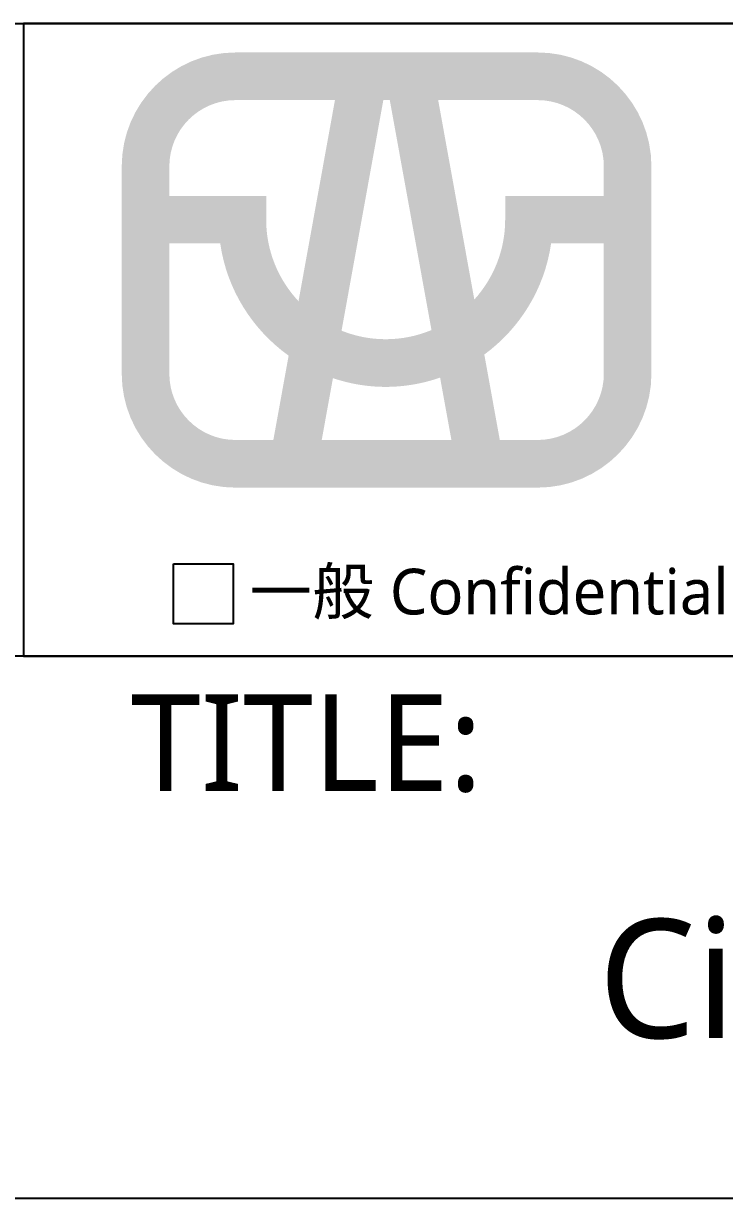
# Model space of a CAD drawing. Extents: x 388 to 686, y 182 to 393.
# Drawn here: x 620.25 to 634.19, y 206.1 to 229.46 of the extents above; entities that cross this region are included whole.
import ezdxf

# ---------------------------------------------------------------- set-up
doc = ezdxf.new("R2010")
doc.units = 0
doc.layers.get('0').update_dxf_attribs({"color": 9})
doc.layers.add('图层 1', color=7, linetype='Continuous')
doc.styles.get("Standard").update_dxf_attribs({"font": 'txt.shx'})

# ---------------------------------------------------------------- blocks, each defined once
blk = doc.blocks.new('6')
at = {"layer": '图层 1', "true_color": 0xf50613}
h = blk.add_hatch(color=1, dxfattribs=at)
h.dxf.hatch_style = 2
edge = h.paths.add_edge_path()
edge.add_spline(control_points=[(-0.838, 7.099), (-0.838, 7.099), (0.895, -2.453), (0.895, -2.453), (0.308, -2.698), (-0.335, -2.834), (-1.01, -2.834), (-1.658, -2.834), (-2.275, -2.706), (-2.843, -2.479), (-2.843, -2.479), (-1.106, 7.099), (-1.106, 7.099), (-1.106, 7.099), (-0.838, 7.099), (-0.838, 7.099)], knot_values=[0, 0, 0, 0, 1, 1, 1, 2, 2, 2, 3, 3, 3, 4, 4, 4, 5, 5, 5, 5], degree=3, periodic=1)
edge = h.paths.add_edge_path()
edge.add_spline(control_points=[(5.307, 9.078), (5.307, 9.078), (-7.25, 9.078), (-7.25, 9.078), (-9.857, 9.078), (-11.979, 6.957), (-11.979, 4.349), (-11.979, 4.349), (-11.979, -4.269), (-11.979, -4.269), (-11.979, -6.876), (-9.857, -8.998), (-7.25, -8.998), (-7.25, -8.998), (5.307, -8.998), (5.307, -8.998), (7.915, -8.998), (10.036, -6.876), (10.036, -4.269), (10.036, -4.269), (10.036, 4.349), (10.036, 4.349), (10.036, 6.957), (7.915, 9.078), (5.307, 9.078)], knot_values=[0, 0, 0, 0, 0.352778, 0.352778, 0.352778, 0.705556, 0.705556, 0.705556, 1.058334, 1.058334, 1.058334, 1.411112, 1.411112, 1.411112, 1.76389, 1.76389, 1.76389, 2.116668, 2.116668, 2.116668, 2.469446, 2.469446, 2.469446, 2.822224, 2.822224, 2.822224, 2.822224], degree=3, periodic=0)
edge.add_line((5.307, 9.078), (5.307, 9.078))
edge = h.paths.add_edge_path()
edge.add_spline(control_points=[(8.058, 4.349), (8.058, 4.349), (8.058, 3.122), (8.058, 3.122), (8.058, 3.122), (3.958, 3.122), (3.958, 3.122), (3.958, 3.122), (3.958, 2.132), (3.958, 2.132), (3.958, 0.856), (3.47, -0.305), (2.676, -1.186), (2.676, -1.186), (1.173, 7.099), (1.173, 7.099), (1.173, 7.099), (5.307, 7.099), (5.307, 7.099), (6.824, 7.099), (8.058, 5.865), (8.058, 4.349)], knot_values=[0, 0, 0, 0, 0.352778, 0.352778, 0.352778, 0.705556, 0.705556, 0.705556, 1.058334, 1.058334, 1.058334, 1.411112, 1.411112, 1.411112, 1.76389, 1.76389, 1.76389, 2.116668, 2.116668, 2.116668, 2.469446, 2.469446, 2.469446, 2.469446], degree=3, periodic=0)
edge.add_line((8.058, 4.349), (8.058, 4.349))
edge = h.paths.add_edge_path()
edge.add_spline(control_points=[(-1.01, -4.813), (-0.217, -4.813), (0.543, -4.673), (1.253, -4.428), (1.253, -4.428), (1.723, -7.019), (1.723, -7.019), (1.723, -7.019), (-3.667, -7.019), (-3.667, -7.019), (-3.667, -7.019), (-3.201, -4.451), (-3.201, -4.451), (-2.511, -4.682), (-1.776, -4.813), (-1.01, -4.813)], knot_values=[0, 0, 0, 0, 0.352778, 0.352778, 0.352778, 0.705556, 0.705556, 0.705556, 1.058334, 1.058334, 1.058334, 1.411112, 1.411112, 1.411112, 1.76389, 1.76389, 1.76389, 1.76389], degree=3, periodic=0)
edge.add_line((-1.01, -4.813), (-1.01, -4.813))
edge = h.paths.add_edge_path()
edge.add_spline(control_points=[(-7.25, 7.099), (-7.25, 7.099), (-3.117, 7.099), (-3.117, 7.099), (-3.117, 7.099), (-4.632, -1.255), (-4.632, -1.255), (-5.463, -0.366), (-5.976, 0.823), (-5.976, 2.132), (-5.976, 2.132), (-5.976, 3.122), (-5.976, 3.122), (-5.976, 3.122), (-10, 3.122), (-10, 3.122), (-10, 3.122), (-10, 4.349), (-10, 4.349), (-10, 5.865), (-8.766, 7.099), (-7.25, 7.099)], knot_values=[0, 0, 0, 0, 0.352778, 0.352778, 0.352778, 0.705556, 0.705556, 0.705556, 1.058334, 1.058334, 1.058334, 1.411112, 1.411112, 1.411112, 1.76389, 1.76389, 1.76389, 2.116668, 2.116668, 2.116668, 2.469446, 2.469446, 2.469446, 2.469446], degree=3, periodic=0)
edge.add_line((-7.25, 7.099), (-7.25, 7.099))
edge = h.paths.add_edge_path()
edge.add_spline(control_points=[(-10, -4.269), (-10, -4.269), (-10, 1.143), (-10, 1.143), (-10, 1.143), (-7.885, 1.143), (-7.885, 1.143), (-7.611, -0.773), (-6.549, -2.437), (-5.042, -3.516), (-5.042, -3.516), (-5.678, -7.019), (-5.678, -7.019), (-5.678, -7.019), (-7.25, -7.019), (-7.25, -7.019), (-8.766, -7.019), (-10, -5.786), (-10, -4.269)], knot_values=[0, 0, 0, 0, 0.352778, 0.352778, 0.352778, 0.705556, 0.705556, 0.705556, 1.058334, 1.058334, 1.058334, 1.411112, 1.411112, 1.411112, 1.76389, 1.76389, 1.76389, 2.116668, 2.116668, 2.116668, 2.116668], degree=3, periodic=0)
edge.add_line((-10, -4.269), (-10, -4.269))
edge = h.paths.add_edge_path()
edge.add_spline(control_points=[(5.307, -7.019), (5.307, -7.019), (3.735, -7.019), (3.735, -7.019), (3.735, -7.019), (3.091, -3.47), (3.091, -3.47), (4.563, -2.39), (5.596, -0.745), (5.866, 1.143), (5.866, 1.143), (8.058, 1.143), (8.058, 1.143), (8.058, 1.143), (8.058, -4.269), (8.058, -4.269), (8.058, -5.786), (6.824, -7.019), (5.307, -7.019)], knot_values=[0, 0, 0, 0, 0.352778, 0.352778, 0.352778, 0.705556, 0.705556, 0.705556, 1.058334, 1.058334, 1.058334, 1.411112, 1.411112, 1.411112, 1.76389, 1.76389, 1.76389, 2.116668, 2.116668, 2.116668, 2.116668], degree=3, periodic=0)
edge.add_line((5.307, -7.019), (5.307, -7.019))

msp = doc.modelspace()

# ---------------------------------------------------------------- linework, layer by layer
for p, q in [((620.251, 229.458), (620.251, 216.883)), ((676.84, 229.458), (620.251, 229.458)), ((620.251, 216.883), (676.84, 216.883))]:
    msp.add_line(p, q)
at = {"color": 0}
for p, q in [((676.84, 216.883), (576.238, 216.883)), ((676.84, 206.104), (576.238, 206.104))]:
    msp.add_line(p, q, dxfattribs=at)
msp.add_lwpolyline([(576.238, 229.458), (676.84, 229.458), (676.84, 216.883), (576.238, 216.883)], close=True, dxfattribs=at)
at = {"color": 1}
msp.add_lwpolyline([(623.232, 218.717), (624.422, 218.717), (624.422, 217.527), (623.232, 217.527)], close=True, dxfattribs=at)

# ---------------------------------------------------------------- block references
at = {"xscale": 0.4784882909175095, "yscale": 0.4784882909175095, "zscale": 0.4784882909175095}
msp.add_blockref('6', (627.936, 224.539), dxfattribs=at)

# ---------------------------------------------------------------- texts
at = {"color": 2, "insert": (624.748, 218.622), "char_height": 0.90884, "width": 12.46547, "attachment_point": 1}
msp.add_mtext('{\\fMicrosoft JhengHei|b0|i0|c136|p18;\\C1;一般 Confidential}', dxfattribs=at)
at = {"color": 0, "insert": (622.383, 216.123), "char_height": 1.91883, "width": 8.92527, "attachment_point": 1}
msp.add_mtext('{\\fMicrosoft JhengHei|b0|i0|c136|p0;TITLE:}', dxfattribs=at)
at = {"insert": (631.678, 211.658), "char_height": 2.36291, "width": 35.25169, "attachment_point": 1}
msp.add_mtext('{\\fMicrosoft JhengHei|b0|i0|c136|p0;\\C0;Circuit Measurement}', dxfattribs=at)

doc.saveas('drawing.dxf')
